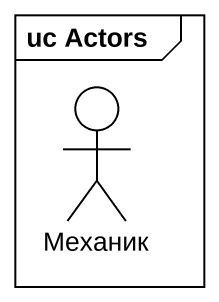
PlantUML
@startuml
mainframe uc Actors
actor Механик
@enduml
